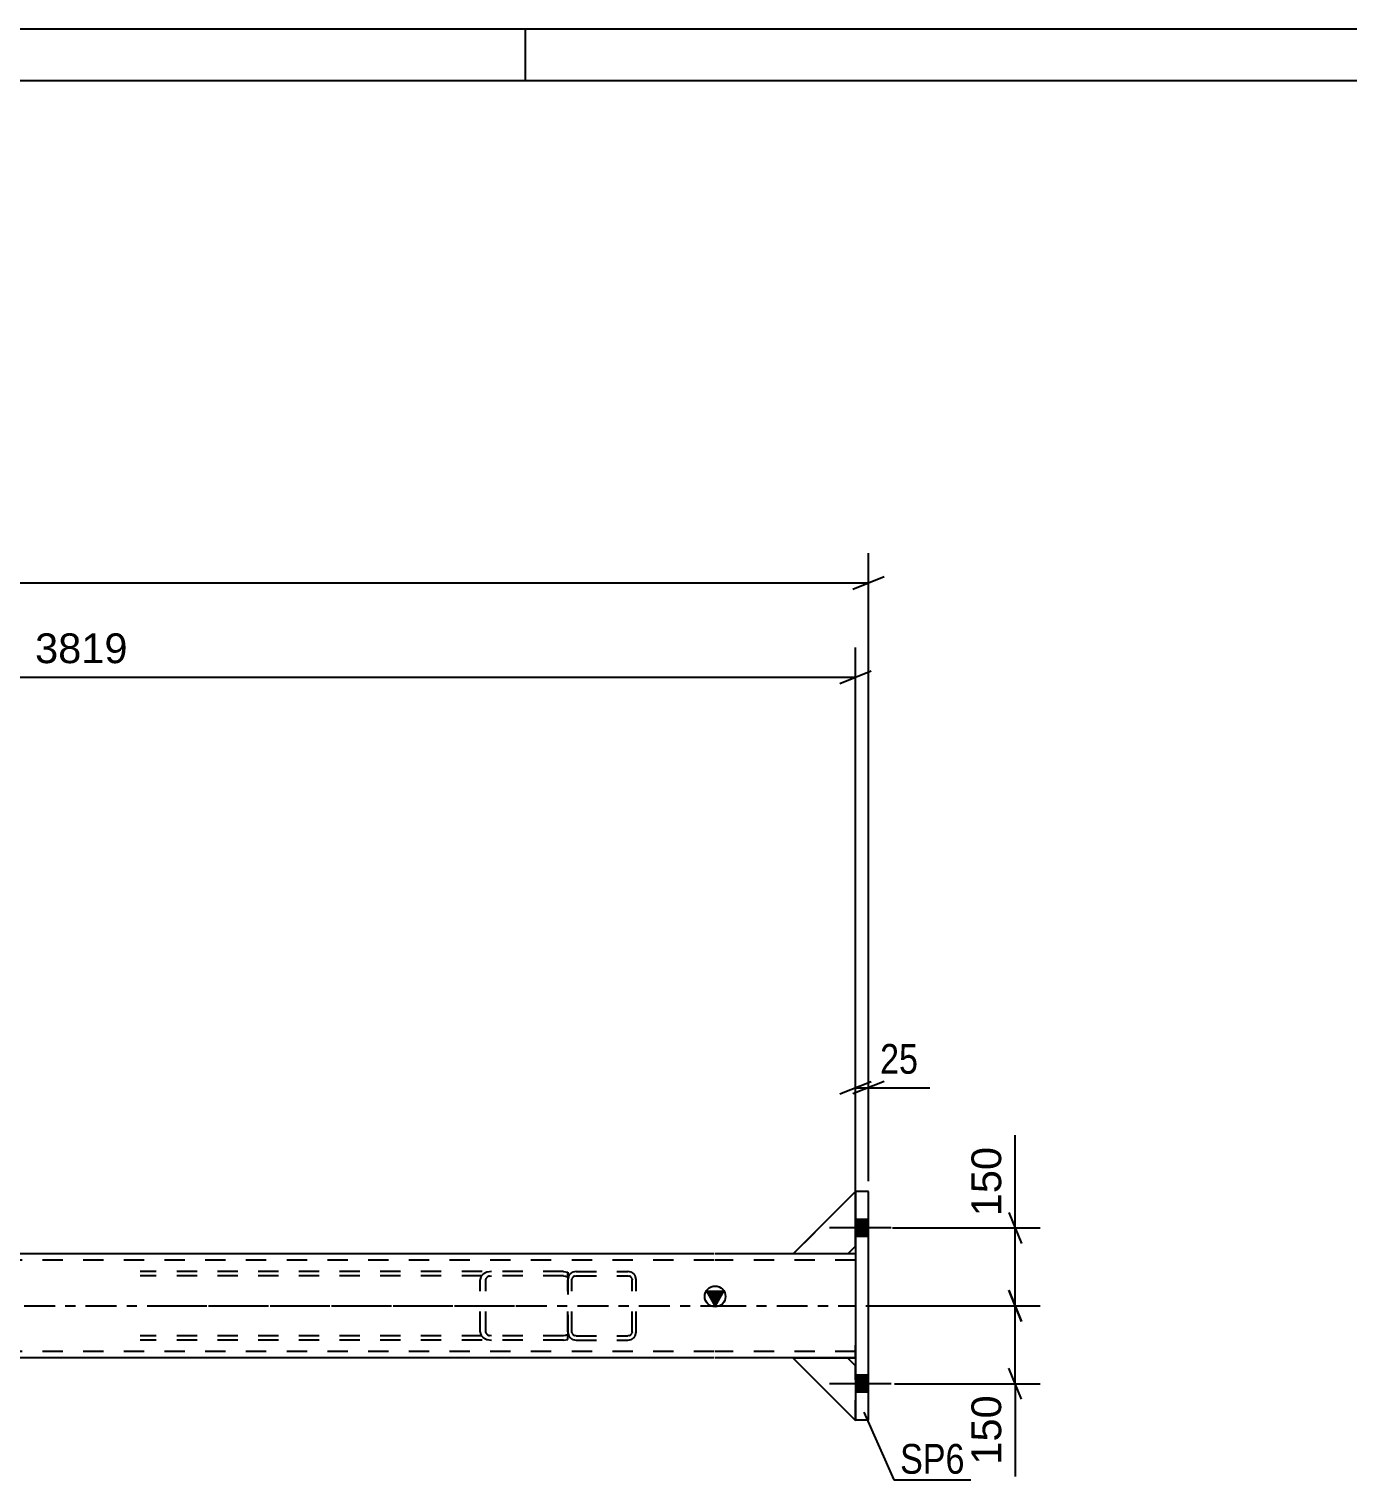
# Model space of a CAD drawing. Header units: millimetres. Extents: x 0 to 841, y 0 to 594.
# Drawn here: x 163.2 to 290.2, y 454.3 to 594 of the extents above; entities that cross this region are included whole.
import ezdxf

# ---------------------------------------------------------------- set-up
doc = ezdxf.new("R2010")
doc.units = ezdxf.units.MM
doc.linetypes.add('DXK_LINE_DOT2', pattern=[3.9198, 1.9599, -1.9599])
doc.linetypes.add('DXK_LINE_DOT3', pattern=[5.9187, 2.979, -0.9799, 0.9799, -0.9799])
doc.styles.add('Arial', font='ARIAL.TTF', dxfattribs={"height": 0.2})
doc.styles.add('Arial Narrow', font='ARIALN.TTF', dxfattribs={"height": 0.2})

# ---------------------------------------------------------------- blocks, each defined once
blk = doc.blocks.new('Unknown-318891736-1129')
at = {"color": 5, "linetype": 'Continuous'}
for p, q in [((841, 594), (0, 594)), ((211, 589), (211, 594)), ((836, 589), (5, 589))]:
    blk.add_line(p, q, dxfattribs=at)
blk = doc.blocks.new('Part-318891736-3981 - 3892')
at = {"color": 7, "linetype": 'DXK_LINE_DOT2'}
for p, q in [((215.12, 473.84), (215.06, 473.54)), ((215.86, 474.34), (215.55, 474.27)), ((215.71, 473.91), (215.86, 473.94)), ((215.86, 474.34), (220.86, 474.34)), ((215.86, 473.94), (220.86, 473.94)), ((221.16, 474.27), (220.86, 474.34)), ((220.86, 473.94), (221.01, 473.91)), ((221.66, 473.54), (221.6, 473.84)), ((215.06, 468.54), (215.06, 473.54)), ((215.46, 473.54), (215.49, 473.69)), ((215.46, 468.54), (215.46, 473.54)), ((221.23, 473.69), (221.26, 473.54)), ((221.26, 468.54), (221.26, 473.54)), ((221.66, 468.54), (221.66, 473.54)), ((215.06, 468.54), (215.12, 468.23)), ((215.49, 468.38), (215.46, 468.54)), ((215.86, 468.14), (215.71, 468.17)), ((215.86, 468.14), (220.86, 468.14)), ((221.01, 468.17), (220.86, 468.14)), ((221.26, 468.54), (221.23, 468.38)), ((221.6, 468.23), (221.66, 468.54)), ((215.55, 467.8), (215.86, 467.74)), ((215.86, 467.74), (220.86, 467.74)), ((220.86, 467.74), (221.16, 467.8))]:
    blk.add_line(p, q, dxfattribs=at)
at = {"color": 7, "linetype": 'DXK_LINE_DOT3'}
blk.add_line((218.36, 471.04), (218.36, 471.04), dxfattribs=at)
at = {"color": 7, "linetype": 'DXK_LINE_DOT2'}
for centre, radius, start, end in [((215.86, 473.54), 0.8, 112.5, 157.5), ((215.86, 473.54), 0.4, 112.5, 157.5), ((220.86, 473.54), 0.4, 22.5, 67.5), ((220.86, 473.54), 0.8, 22.5, 67.5), ((215.86, 468.54), 0.8, 202.5, 247.5), ((215.86, 468.54), 0.4, 202.5, 247.5), ((220.86, 468.54), 0.4, 292.5, 337.5), ((220.86, 468.54), 0.8, 292.5, 337.5)]:
    blk.add_arc(centre, radius, start, end, dxfattribs=at)
blk = doc.blocks.new('Part-318891736-3962 - 3892')
at = {"color": 2, "linetype": 'Continuous'}
for p, q in [((236.76, 476.04), (242.76, 482.04)), ((242.76, 476.79), (242.01, 476.04)), ((242.01, 476.04), (236.76, 476.04))]:
    blk.add_line(p, q, dxfattribs=at)
at = {"color": 7, "linetype": 'DXK_LINE_DOT3'}
for p, q in [((236.76, 476.04), (242.76, 482.04)), ((242.76, 476.04), (236.76, 476.04))]:
    blk.add_line(p, q, dxfattribs=at)
at = {"color": 7, "linetype": 'DXK_LINE_DOT2'}
blk.add_line((242.76, 476.79), (242.76, 482.04), dxfattribs=at)
blk = doc.blocks.new('Part-318891736-3963 - 3892')
at = {"color": 7, "linetype": 'DXK_LINE_DOT2'}
for p, q in [((236.76, 476.04), (242.76, 482.04)), ((242.76, 482.04), (242.76, 476.79)), ((242.76, 476.79), (242.01, 476.04)), ((242.01, 476.04), (236.76, 476.04))]:
    blk.add_line(p, q, dxfattribs=at)
at = {"color": 7, "linetype": 'DXK_LINE_DOT3'}
for p, q in [((236.76, 476.04), (242.76, 482.04)), ((242.76, 476.04), (236.76, 476.04))]:
    blk.add_line(p, q, dxfattribs=at)
blk = doc.blocks.new('Part-318891736-3966 - 3892')
at = {"color": 7, "linetype": 'DXK_LINE_DOT2'}
for p, q in [((242.01, 466), (236.76, 466)), ((236.76, 466), (242.76, 460)), ((242.76, 465.25), (242.01, 466)), ((242.76, 460), (242.76, 465.25))]:
    blk.add_line(p, q, dxfattribs=at)
at = {"color": 7, "linetype": 'DXK_LINE_DOT3'}
for p, q in [((242.76, 466), (236.76, 466)), ((236.76, 466), (242.76, 460))]:
    blk.add_line(p, q, dxfattribs=at)
blk = doc.blocks.new('Part-318891736-3912 - 3892')
at = {"linetype": 'Continuous'}
blk.add_hatch(color=2, dxfattribs=at).paths.add_polyline_path([(229.25, 471.04), (228.45, 472.44), (230.05, 472.44)])
at = {"color": 2, "linetype": 'Continuous'}
for p, q in [((62.11, 476.04), (62.11, 474.84)), ((229.16, 476.04), (69.61, 476.04)), ((236.76, 476.04), (229.26, 476.04)), ((242.76, 476.04), (242.01, 476.04)), ((62.11, 467.24), (62.11, 474.84)), ((242.76, 474.84), (242.76, 467.24)), ((229.25, 471.04), (228.45, 472.44)), ((228.45, 472.44), (230.05, 472.44)), ((230.05, 472.44), (229.25, 471.04)), ((62.11, 466.04), (62.11, 467.24)), ((229.16, 466.04), (62.11, 466.04)), ((242.76, 466.04), (229.26, 466.04))]:
    blk.add_line(p, q, dxfattribs=at)
at = {"color": 7, "linetype": 'DXK_LINE_DOT2'}
for p, q in [((62.11, 476.04), (62.11, 475.68)), ((62.11, 476.04), (69.61, 476.04)), ((229.16, 475.44), (62.11, 475.44)), ((242.76, 475.44), (229.26, 475.44)), ((242.01, 476.04), (236.76, 476.04)), ((242.76, 476.04), (242.76, 474.84)), ((242.76, 476.04), (242.76, 475.68)), ((62.11, 467.24), (62.11, 466.13)), ((242.76, 466.04), (242.76, 467.24)), ((229.16, 466.64), (62.11, 466.64)), ((242.76, 466.64), (229.26, 466.64))]:
    blk.add_line(p, q, dxfattribs=at)
at = {"color": 7, "linetype": 'DXK_LINE_DOT3'}
for p, q in [((62.11, 471.04), (229.16, 471.04)), ((229.26, 471.04), (242.76, 471.04))]:
    blk.add_line(p, q, dxfattribs=at)
at = {"color": 2, "linetype": 'Continuous'}
blk.add_circle((229.25, 471.94), 1, dxfattribs=at)
blk = doc.blocks.new('Bolt-318891736-3918 - 3892')
at = {"linetype": 'Continuous'}
for points in [[(242.76, 479.36), (242.76, 477.71), (244.01, 477.71), (244.01, 479.36)], [(242.76, 479.36), (242.76, 477.71), (244.01, 477.71), (244.01, 479.36)], [(242.76, 464.36), (242.76, 462.71), (244.01, 462.71), (244.01, 464.36)], [(242.76, 464.36), (242.76, 462.71), (244.01, 462.71), (244.01, 464.36)]]:
    blk.add_hatch(color=1, dxfattribs=at).paths.add_polyline_path(points)
at = {"color": 1, "linetype": 'Continuous'}
for p, q in [((244.01, 479.36), (242.76, 479.36)), ((244.01, 479.36), (242.76, 479.36)), ((246.21, 478.54), (240.26, 478.54)), ((246.21, 478.54), (240.26, 478.54)), ((244.01, 477.71), (242.76, 477.71)), ((244.01, 477.71), (242.76, 477.71)), ((244.01, 464.36), (242.76, 464.36)), ((244.01, 464.36), (242.76, 464.36)), ((246.21, 463.54), (240.26, 463.54)), ((246.21, 463.54), (240.26, 463.54)), ((244.01, 462.71), (242.76, 462.71)), ((244.01, 462.71), (242.76, 462.71))]:
    blk.add_line(p, q, dxfattribs=at)
blk = doc.blocks.new('Part-318891736-3922 - 3892')
at = {"color": 7, "linetype": 'DXK_LINE_DOT2'}
for p, q in [((242.01, 466), (236.76, 466)), ((236.76, 466), (242.76, 460)), ((242.76, 465.25), (242.01, 466)), ((242.76, 460), (242.76, 465.25))]:
    blk.add_line(p, q, dxfattribs=at)
at = {"color": 7, "linetype": 'DXK_LINE_DOT3'}
for p, q in [((242.76, 466), (236.76, 466)), ((236.76, 466), (242.76, 460))]:
    blk.add_line(p, q, dxfattribs=at)
blk = doc.blocks.new('Part-318891736-3961 - 3892')
at = {"color": 7, "linetype": 'DXK_LINE_DOT2'}
for p, q in [((236.76, 476.04), (242.76, 482.04)), ((242.76, 482.04), (242.76, 476.79)), ((242.76, 476.79), (242.01, 476.04)), ((242.01, 476.04), (236.76, 476.04))]:
    blk.add_line(p, q, dxfattribs=at)
at = {"color": 7, "linetype": 'DXK_LINE_DOT3'}
for p, q in [((236.76, 476.04), (242.76, 482.04)), ((242.76, 476.04), (236.76, 476.04))]:
    blk.add_line(p, q, dxfattribs=at)
blk = doc.blocks.new('Part-318891736-3967 - 3892')
at = {"color": 2, "linetype": 'Continuous'}
for p, q in [((242.01, 466), (236.76, 466)), ((236.76, 466), (242.76, 460)), ((242.76, 465.25), (242.01, 466)), ((242.76, 460.04), (242.76, 460))]:
    blk.add_line(p, q, dxfattribs=at)
at = {"color": 7, "linetype": 'DXK_LINE_DOT3'}
for p, q in [((242.76, 466), (236.76, 466)), ((236.76, 466), (242.76, 460))]:
    blk.add_line(p, q, dxfattribs=at)
at = {"color": 7, "linetype": 'DXK_LINE_DOT2'}
blk.add_line((242.76, 460), (242.76, 465.25), dxfattribs=at)
blk = doc.blocks.new('Part-318891736-3973 - 3892')
at = {"color": 7, "linetype": 'DXK_LINE_DOT2'}
for p, q in [((214.65, 474.34), (173.89, 474.34)), ((214.65, 473.94), (173.89, 473.94)), ((206.71, 473.84), (206.62, 473.54)), ((207.73, 474.34), (207.31, 474.27)), ((207.52, 473.91), (207.73, 473.94)), ((214.65, 474.34), (215.07, 474.27)), ((214.65, 473.94), (214.86, 473.91)), ((214.86, 473.91), (215.04, 473.82)), ((215.04, 473.82), (215.06, 473.8)), ((215.06, 473.8), (215.07, 474.27)), ((215.07, 474.27), (215.06, 474.1)), ((215.06, 474.1), (215.06, 467.97)), ((206.62, 468.54), (206.62, 473.54)), ((207.18, 473.54), (207.22, 473.69)), ((207.18, 468.54), (207.18, 473.54)), ((214.65, 468.14), (173.89, 468.14)), ((206.62, 468.54), (206.71, 468.23)), ((207.22, 468.38), (207.18, 468.54)), ((207.73, 468.14), (207.52, 468.17)), ((214.86, 468.17), (214.65, 468.14)), ((215.04, 468.25), (214.86, 468.17)), ((215.06, 468.28), (215.04, 468.25)), ((215.07, 467.8), (215.06, 468.28)), ((214.65, 467.74), (173.89, 467.74)), ((207.31, 467.8), (207.73, 467.74)), ((214.65, 467.74), (215.07, 467.8)), ((215.07, 467.8), (215.06, 467.97))]:
    blk.add_line(p, q, dxfattribs=at)
at = {"color": 7, "linetype": 'DXK_LINE_DOT3'}
blk.add_line((177.35, 471.04), (211.19, 471.04), dxfattribs=at)
at = {"color": 7, "linetype": 'DXK_LINE_DOT2'}
for centre, radius, start, end in [((207.56, 473.3), 1.01, 104.3889, 147.3288), ((207.64, 473.42), 0.505, 104.3889, 147.3288), ((207.56, 468.77), 1.01, 212.6712, 255.6111), ((207.64, 468.66), 0.505, 212.6712, 255.6111)]:
    blk.add_arc(centre, radius, start, end, dxfattribs=at)
blk = doc.blocks.new('Part-318891736-3987 - 3892')
at = {"color": 2, "linetype": 'Continuous'}
for p, q in [((244.01, 482.04), (242.76, 482.04)), ((242.76, 482.04), (242.76, 460.04)), ((244.01, 460.04), (244.01, 482.04)), ((244.01, 460.04), (242.76, 460.04))]:
    blk.add_line(p, q, dxfattribs=at)
at = {"color": 7, "linetype": 'DXK_LINE_DOT3'}
blk.add_line((243.38, 471.04), (243.38, 471.04), dxfattribs=at)
blk = doc.blocks.new('StraightDimension-318891736-9297 - 3892')
at = {"color": 7, "linetype": 'Continuous'}
for p, q in [((242.76, 483.04), (242.76, 494.89)), ((244.01, 483.04), (244.01, 494.89)), ((241.26, 491.44), (244.26, 492.64)), ((245.51, 492.64), (242.51, 491.44)), ((242.76, 492.04), (244.01, 492.04)), ((244.01, 492.04), (249.91, 492.04)), ((244.01, 492.04), (249.91, 492.04))]:
    blk.add_line(p, q, dxfattribs=at)
at = {"color": 0}
blk.add_wipeout([(249.39, 492.79), (249.39, 496.99), (244.53, 496.99), (244.53, 492.79)], dxfattribs=at)
at = {"color": 3, "style": 'Arial Narrow'}
blk.add_text('25', height=2.863, dxfattribs=at).set_placement((245.13, 493.39))
blk = doc.blocks.new('StraightDimension-318891736-4019 - 3892')
at = {"color": 7, "linetype": 'Continuous'}
for p, q in [((258.14, 478.54), (258.14, 487.46)), ((258.14, 478.54), (258.14, 487.46)), ((257.54, 480.04), (258.74, 477.04)), ((246.31, 478.54), (260.54, 478.54)), ((258.14, 471.04), (258.14, 478.54)), ((258.74, 469.54), (257.54, 472.54)), ((243.76, 471.04), (260.54, 471.04))]:
    blk.add_line(p, q, dxfattribs=at)
at = {"color": 0}
blk.add_wipeout([(257.39, 486.93), (253.19, 486.93), (253.19, 479.06), (257.39, 479.06)], dxfattribs=at)
at = {"color": 3, "style": 'Arial'}
blk.add_text('150', height=2.865, rotation=90.0002, dxfattribs=at).set_placement((256.79, 479.66))
blk = doc.blocks.new('StraightDimension-318891736-4028 - 3892')
at = {"color": 7, "linetype": 'Continuous'}
for p, q in [((257.54, 472.54), (258.74, 469.54)), ((243.76, 471.04), (260.54, 471.04)), ((258.14, 463.54), (258.14, 471.04)), ((258.74, 462.04), (257.54, 465.04)), ((246.53, 463.54), (260.54, 463.54)), ((258.14, 463.54), (258.14, 454.61)), ((258.14, 463.54), (258.14, 454.61))]:
    blk.add_line(p, q, dxfattribs=at)
at = {"color": 0}
blk.add_wipeout([(257.39, 463.01), (253.19, 463.01), (253.19, 455.14), (257.39, 455.14)], dxfattribs=at)
at = {"color": 3, "style": 'Arial'}
blk.add_text('150', height=2.865, rotation=90.0002, dxfattribs=at).set_placement((256.79, 455.74))
blk = doc.blocks.new('StraightDimension-318891736-4058 - 3892')
at = {"color": 7, "linetype": 'Continuous'}
for p, q in [((93.71, 477.04), (93.71, 534.43)), ((242.76, 477.04), (242.76, 534.43)), ((95.21, 532.18), (92.21, 530.98)), ((93.71, 531.58), (242.76, 531.58)), ((241.26, 530.98), (244.26, 532.18))]:
    blk.add_line(p, q, dxfattribs=at)
at = {"color": 0}
blk.add_wipeout([(173.28, 532.33), (173.28, 536.53), (163.18, 536.53), (163.18, 532.33)], dxfattribs=at)
at = {"color": 3, "style": 'Arial'}
blk.add_text('3819', height=2.865, dxfattribs=at).set_placement((163.78, 532.93))
blk = doc.blocks.new('StraightDimension-318891736-4183 - 3892')
at = {"color": 7, "linetype": 'Continuous'}
for p, q in [((56.36, 519.49), (56.36, 543.51)), ((244.01, 483.04), (244.01, 543.51)), ((57.86, 541.26), (54.86, 540.06)), ((242.51, 540.06), (245.51, 541.26)), ((56.36, 540.66), (244.01, 540.66))]:
    blk.add_line(p, q, dxfattribs=at)
at = {"color": 0}
blk.add_wipeout([(155.23, 541.41), (155.23, 545.61), (145.14, 545.61), (145.14, 541.41)], dxfattribs=at)
at = {"color": 3, "style": 'Arial'}
blk.add_text('4591', height=2.865, dxfattribs=at).set_placement((145.74, 542.01))
blk = doc.blocks.new('Mark-318891736-3983 - 3892')
at = {"color": 0}
blk.add_wipeout([(253.27, 454.87), (253.27, 457.87), (247.06, 457.87), (247.06, 454.87)], dxfattribs=at)
blk.add_wipeout([(253.27, 454.87), (253.27, 457.87), (247.06, 457.87), (247.06, 454.87)], dxfattribs=at)
at = {"color": 30, "linetype": 'Continuous'}
for p, q in [((243.57, 460.79), (246.46, 454.27)), ((246.46, 454.27), (253.87, 454.27))]:
    blk.add_line(p, q, dxfattribs=at)
at = {"color": 3, "style": 'Arial Narrow'}
blk.add_text('SP6', height=2.863, dxfattribs=at).set_placement((247.06, 454.87))

msp = doc.modelspace()

# ---------------------------------------------------------------- block references
for name in ['Unknown-318891736-1129', 'Part-318891736-3962 - 3892', 'Part-318891736-3963 - 3892', 'Part-318891736-3961 - 3892', 'Part-318891736-3987 - 3892', 'Bolt-318891736-3918 - 3892', 'Part-318891736-3912 - 3892', 'Part-318891736-3973 - 3892', 'Part-318891736-3981 - 3892', 'Part-318891736-3966 - 3892', 'Part-318891736-3922 - 3892', 'Part-318891736-3967 - 3892']:
    msp.add_blockref(name, (0, 0))

# ---------------------------------------------------------------- next in the draw order: block references
msp.add_blockref('StraightDimension-318891736-9297 - 3892', (0, 0))

# ---------------------------------------------------------------- next in the draw order: block references
msp.add_blockref('StraightDimension-318891736-4019 - 3892', (0, 0))

# ---------------------------------------------------------------- next in the draw order: block references
for name in ['StraightDimension-318891736-4058 - 3892', 'StraightDimension-318891736-4028 - 3892']:
    msp.add_blockref(name, (0, 0))

# ---------------------------------------------------------------- next in the draw order: block references
for name in ['StraightDimension-318891736-4183 - 3892', 'Mark-318891736-3983 - 3892']:
    msp.add_blockref(name, (0, 0))

doc.saveas('drawing.dxf')
